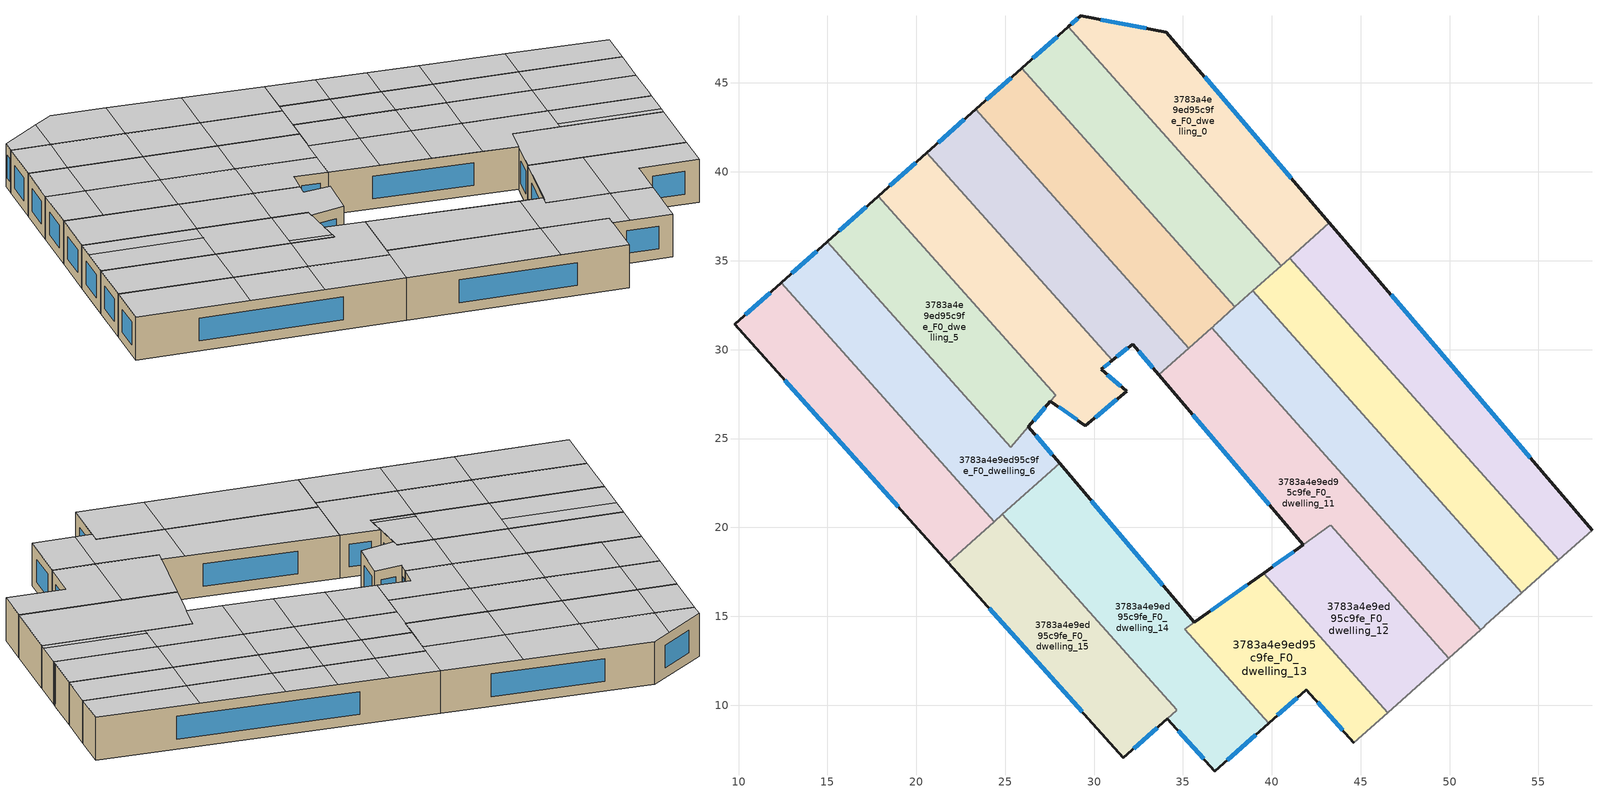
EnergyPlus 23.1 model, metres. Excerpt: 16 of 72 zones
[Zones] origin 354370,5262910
3783a4e9ed95c9fe_F0_dwelling_0
 floor ground (EU_floor_Construction): 34.07,47.86 43.23,37.13 40.53,34.72 28.54,48.16 29.25,48.79 z0
 wall outside (EU_wall_Construction): 43.23,37.13 34.07,47.86 29.25,48.79 28.54,48.16 z0:3
 wall to 3783a4e9ed95c9fe_F0_dwelling_1 (EU_wall_Construction): 28.54,48.16 40.53,34.72 z0:3
 wall to 3783a4e9ed95c9fe_F0_dwelling_8 (EU_wall_Construction): 41,35.14 43.23,37.13 z0:3
 wall to 3783a4e9ed95c9fe_F0_dwelling_9 (EU_wall_Construction): 40.53,34.72 41,35.14 z0:3
 window (EU_Window_Construction): 32.94,48.07 30.38,48.57 / 41.08,39.65 36.22,45.34 / 29.08,48.64 28.71,48.31 z0.7:2.3
 ceiling to 3783a4e9ed95c9fe_F1_dwelling_7 (EU_floor_Construction): 43.23,37.13 39.7,41.26 36.91,38.77 40.53,34.72 z3
 ceiling to 3783a4e9ed95c9fe_F1_dwelling_10 (EU_floor_Construction): 39.7,41.26 36.48,45.04 33.61,42.48 36.91,38.77 z3
 ceiling to 3783a4e9ed95c9fe_F1_dwelling_12 (EU_floor_Construction): 36.48,45.04 34.07,47.86 32.52,48.16 30.3,46.18 33.61,42.48 z3
 ceiling to 3783a4e9ed95c9fe_F1_dwelling_13 (EU_floor_Construction): 32.52,48.16 29.25,48.79 28.54,48.16 30.3,46.18 z3
3783a4e9ed95c9fe_F0_dwelling_1
 floor ground (EU_floor_Construction): 28.54,48.16 40.53,34.72 37.92,32.4 25.94,45.84 z0
 wall outside (EU_wall_Construction): 28.54,48.16 25.94,45.84 z0:3
 wall to 3783a4e9ed95c9fe_F0_dwelling_2 (EU_wall_Construction): 25.94,45.84 37.92,32.4 z0:3
 wall to 3783a4e9ed95c9fe_F0_dwelling_9 (EU_wall_Construction): 38.94,33.3 40.53,34.72 z0:3
 wall to 3783a4e9ed95c9fe_F0_dwelling_10 (EU_wall_Construction): 37.92,32.4 38.94,33.3 z0:3
 window (EU_Window_Construction): 27.93,47.61 26.55,46.38 z0.7:2.3
 ceiling to 3783a4e9ed95c9fe_F1_dwelling_12 (EU_floor_Construction): 33.61,42.48 30.3,46.18 27.7,43.86 31,40.16 z3
 ceiling to 3783a4e9ed95c9fe_F1_dwelling_13 (EU_floor_Construction): 30.3,46.18 28.54,48.16 25.94,45.84 27.7,43.86 z3
 ceiling to 3783a4e9ed95c9fe_F1_dwelling_7 (EU_floor_Construction): 40.53,34.72 36.91,38.77 34.31,36.45 37.92,32.4 z3
 ceiling to 3783a4e9ed95c9fe_F1_dwelling_10 (EU_floor_Construction): 36.91,38.77 33.61,42.48 31.01,40.16 34.31,36.45 z3
3783a4e9ed95c9fe_F0_dwelling_10
 floor ground (EU_floor_Construction): 38.94,33.3 54.07,16.33 52.01,14.49 51.94,14.42 51.75,14.25 36.62,31.23 36.69,31.3 36.8,31.4 36.88,31.46 z0
 wall to 3783a4e9ed95c9fe_F0_dwelling_9 (EU_wall_Construction): 54.07,16.33 38.94,33.3 z0:3
 wall adiabatic (EU_wall_Construction): 51.75,14.25 51.94,14.42 52.01,14.49 54.07,16.33 z0:3
 wall to 3783a4e9ed95c9fe_F0_dwelling_11 (EU_wall_Construction): 36.62,31.23 51.75,14.25 z0:3
 wall to 3783a4e9ed95c9fe_F0_dwelling_2 (EU_wall_Construction): 37.92,32.4 36.88,31.46 36.8,31.4 36.69,31.3 36.62,31.23 z0:3
 ceiling to 3783a4e9ed95c9fe_F1_dwelling_1 (EU_floor_Construction): 52.01,14.49 54.07,16.33 49.51,21.45 47.19,19.38 51.75,14.26 51.97,14.45 z3
 ceiling adiabatic (EU_roof_Construction): 49.51,21.45 45.72,25.7 43.4,23.63 47.19,19.38 z3
 ceiling to 3783a4e9ed95c9fe_F1_dwelling_6 (EU_floor_Construction): 41.19,30.78 38.94,33.3 36.85,31.44 36.8,31.4 36.69,31.3 36.62,31.24 36.62,31.23 38.87,28.71 z3
 ceiling to 3783a4e9ed95c9fe_F1_dwelling_5 (EU_floor_Construction): 43.45,28.24 41.19,30.78 38.87,28.71 41.13,26.17 z3
 ceiling to 3783a4e9ed95c9fe_F1_dwelling_4 (EU_floor_Construction): 45.72,25.7 43.45,28.24 41.13,26.17 43.4,23.63 z3
3783a4e9ed95c9fe_F0_dwelling_11
 floor ground (EU_floor_Construction): 43.3,20.12 41.76,19.02 33.64,28.58 36.62,31.23 51.75,14.25 49.96,12.65 z0
 wall outside (EU_wall_Construction): 33.64,28.58 41.76,19.02 z0:3
 wall adiabatic (EU_wall_Construction): 49.96,12.65 51.75,14.25 z0:3
 wall to 3783a4e9ed95c9fe_F0_dwelling_12 (EU_wall_Construction): 41.76,19.02 43.3,20.12 / 43.3,20.11 49.96,12.65 z0:3
 wall to 3783a4e9ed95c9fe_F0_dwelling_3 (EU_wall_Construction): 35.32,30.08 33.64,28.58 z0:3
 wall to 3783a4e9ed95c9fe_F0_dwelling_2 (EU_wall_Construction): 36.62,31.23 35.32,30.08 z0:3
 window (EU_Window_Construction): 35.54,26.33 39.85,21.26 z0.7:2.3
 ceiling to 3783a4e9ed95c9fe_F1_dwelling_3 (EU_floor_Construction): 47.19,19.38 43.4,23.63 40.41,20.96 40.24,20.81 41.76,19.02 43.3,20.12 45.39,17.77 z3
 ceiling to 3783a4e9ed95c9fe_F1_dwelling_6 (EU_floor_Construction): 38.87,28.71 36.62,31.23 33.64,28.58 35.83,26 z3
 ceiling to 3783a4e9ed95c9fe_F1_dwelling_1 (EU_floor_Construction): 51.75,14.26 47.19,19.38 45.7,18.05 50.26,12.93 z3
 ceiling to 3783a4e9ed95c9fe_F1_dwelling_5 (EU_floor_Construction): 41.13,26.17 38.87,28.71 35.83,26 38.03,23.41 z3
 ceiling to 3783a4e9ed95c9fe_F1_dwelling_0 (EU_floor_Construction): 50.26,12.93 45.7,18.05 45.39,17.77 49.96,12.65 z3
 ceiling to 3783a4e9ed95c9fe_F1_dwelling_4 (EU_floor_Construction): 43.4,23.63 41.13,26.17 38.03,23.41 40.24,20.81 40.41,20.96 z3
3783a4e9ed95c9fe_F0_dwelling_12
 floor ground (EU_floor_Construction): 43.3,20.12 49.96,12.65 46.53,9.59 39.53,17.43 z0
 wall outside (EU_wall_Construction): 41.76,19.01 39.53,17.43 z0:3
 wall adiabatic (EU_wall_Construction): 46.53,9.59 49.96,12.65 z0:3
 wall to 3783a4e9ed95c9fe_F0_dwelling_13 (EU_wall_Construction): 39.53,17.43 46.53,9.59 z0:3
 window (EU_Window_Construction): 41.23,18.64 40.06,17.8 z0.7:2.3
 ceiling adiabatic (EU_roof_Construction): 49.96,12.65 43.3,20.12 39.53,17.43 46.53,9.59 z3
3783a4e9ed95c9fe_F0_dwelling_13
 floor ground (EU_floor_Construction): 39.53,17.43 46.53,9.59 44.62,7.88 41.94,10.87 39.82,8.98 35.1,14.27 z0
 wall outside (EU_wall_Construction): 39.82,8.98 41.94,10.87 44.62,7.88 / 39.53,17.43 35.65,14.66 z0:3
 wall adiabatic (EU_wall_Construction): 44.62,7.88 46.53,9.59 z0:3
 wall to 3783a4e9ed95c9fe_F0_dwelling_14 (EU_wall_Construction): 35.65,14.66 35.1,14.27 39.82,8.98 z0:3
 window (EU_Window_Construction): 42.57,10.17 43.99,8.59 / 40.32,9.42 41.44,10.43 / 38.62,16.78 36.56,15.31 z0.7:2.3
 ceiling to 3783a4e9ed95c9fe_F1_dwelling_2 (EU_floor_Construction): 41.96,14.71 39.53,17.43 35.1,14.27 37.92,11.11 z3
 ceiling to 3783a4e9ed95c9fe_F1_dwelling_0 (EU_floor_Construction): 46.52,9.59 41.96,14.71 37.92,11.11 39.82,8.98 41.94,10.87 44.62,7.88 z3
3783a4e9ed95c9fe_F0_dwelling_14
 floor ground (EU_floor_Construction): 35.65,14.66 35.1,14.27 39.82,8.98 36.79,6.28 34.12,9.25 34.66,9.72 24.85,20.74 28.06,23.6 z0
 wall outside (EU_wall_Construction): 35.65,14.66 28.06,23.6 / 34.12,9.25 36.79,6.28 39.82,8.98 z0:3
 wall to 3783a4e9ed95c9fe_F0_dwelling_15 (EU_wall_Construction): 34.66,9.72 34.12,9.25 / 24.85,20.74 34.66,9.73 z0:3
 wall to 3783a4e9ed95c9fe_F0_dwelling_6 (EU_wall_Construction): 28.06,23.6 24.85,20.74 z0:3
 window (EU_Window_Construction): 33.86,16.76 29.84,21.5 / 37.5,6.91 39.11,8.34 / 34.75,8.55 36.16,6.97 z0.7:2.3
 ceiling to 3783a4e9ed95c9fe_F1_dwelling_2 (EU_floor_Construction): 37.92,11.11 35.1,14.27 35.65,14.66 34.65,15.83 31.63,13.13 34.66,9.72 34.12,9.25 34.88,8.4 z3
 ceiling to 3783a4e9ed95c9fe_F1_dwelling_0 (EU_floor_Construction): 39.82,8.98 37.92,11.11 34.88,8.4 36.79,6.28 z3
 ceiling to 3783a4e9ed95c9fe_F1_dwelling_8 (EU_floor_Construction): 34.65,15.83 28.06,23.6 24.85,20.74 31.63,13.13 z3
3783a4e9ed95c9fe_F0_dwelling_15
 floor ground (EU_floor_Construction): 24.85,20.74 34.66,9.73 31.65,7.04 21.8,18.02 z0
 wall outside (EU_wall_Construction): 21.8,18.02 31.65,7.04 34.12,9.24 z0:3
 wall to 3783a4e9ed95c9fe_F0_dwelling_7 (EU_wall_Construction): 24.38,20.32 21.8,18.02 z0:3
 wall to 3783a4e9ed95c9fe_F0_dwelling_6 (EU_wall_Construction): 24.85,20.74 24.38,20.32 z0:3
 window (EU_Window_Construction): 32.23,7.56 33.54,8.72 / 24.11,15.44 29.34,9.62 z0.7:2.3
 ceiling to 3783a4e9ed95c9fe_F1_dwelling_8 (EU_floor_Construction): 31.63,13.13 24.85,20.74 21.8,18.02 28.6,10.44 z3
 ceiling to 3783a4e9ed95c9fe_F1_dwelling_2 (EU_floor_Construction): 34.66,9.72 31.63,13.13 28.6,10.44 31.65,7.04 z3
3783a4e9ed95c9fe_F0_dwelling_2
 floor ground (EU_floor_Construction): 25.94,45.84 37.92,32.4 35.32,30.08 23.34,43.52 z0
 wall outside (EU_wall_Construction): 25.94,45.84 23.34,43.52 z0:3
 wall to 3783a4e9ed95c9fe_F0_dwelling_3 (EU_wall_Construction): 23.34,43.52 35.32,30.08 z0:3
 window (EU_Window_Construction): 25.33,45.29 23.95,44.06 z0.7:2.3
 ceiling to 3783a4e9ed95c9fe_F1_dwelling_7 (EU_floor_Construction): 37.92,32.4 34.31,36.45 31.71,34.13 35.32,30.08 z3
 ceiling to 3783a4e9ed95c9fe_F1_dwelling_12 (EU_floor_Construction): 31,40.16 27.7,43.86 25.1,41.54 28.4,37.84 z3
 ceiling to 3783a4e9ed95c9fe_F1_dwelling_13 (EU_floor_Construction): 27.7,43.86 25.94,45.84 23.34,43.52 25.1,41.54 z3
 ceiling to 3783a4e9ed95c9fe_F1_dwelling_10 (EU_floor_Construction): 34.31,36.45 31.01,40.16 28.4,37.84 31.71,34.13 z3
3783a4e9ed95c9fe_F0_dwelling_3
 floor ground (EU_floor_Construction): 23.34,43.52 35.32,30.08 33.64,28.58 32.16,30.31 31.02,29.39 20.6,41.08 z0
 wall outside (EU_wall_Construction): 23.34,43.52 20.6,41.08 / 31.02,29.39 32.16,30.31 33.64,28.58 z0:3
 wall to 3783a4e9ed95c9fe_F0_dwelling_4 (EU_wall_Construction): 20.6,41.08 31.02,29.39 z0:3
 window (EU_Window_Construction): 22.69,42.95 21.24,41.65 / 32.51,29.9 33.29,28.98 / 31.29,29.61 31.89,30.09 z0.7:2.3
 ceiling to 3783a4e9ed95c9fe_F1_dwelling_10 (EU_floor_Construction): 31.71,34.13 28.4,37.84 25.66,35.4 28.97,31.69 z3
 ceiling to 3783a4e9ed95c9fe_F1_dwelling_12 (EU_floor_Construction): 28.4,37.84 25.1,41.54 22.36,39.1 25.66,35.4 z3
 ceiling to 3783a4e9ed95c9fe_F1_dwelling_13 (EU_floor_Construction): 25.1,41.54 23.34,43.52 20.6,41.08 22.36,39.1 z3
 ceiling to 3783a4e9ed95c9fe_F1_dwelling_7 (EU_floor_Construction): 35.32,30.08 31.71,34.13 28.97,31.69 31.02,29.39 32.16,30.31 33.64,28.58 z3
3783a4e9ed95c9fe_F0_dwelling_4
 floor ground (EU_floor_Construction): 20.6,41.08 31.02,29.39 30.39,28.89 31.83,27.65 29.52,25.72 27.55,27.1 27.84,27.44 17.86,38.63 z0
 wall outside (EU_wall_Construction): 20.6,41.08 17.86,38.63 / 27.55,27.1 29.52,25.72 31.83,27.65 30.39,28.89 31.02,29.39 z0:3
 wall to 3783a4e9ed95c9fe_F0_dwelling_5 (EU_wall_Construction): 17.86,38.63 27.84,27.44 27.55,27.1 z0:3
 window (EU_Window_Construction): 19.96,40.5 18.5,39.21 / 30.54,29.01 30.87,29.27 / 31.5,27.94 30.73,28.6 / 30.06,26.17 31.29,27.2 / 28.01,26.78 29.05,26.04 z0.7:2.3
 ceiling to 3783a4e9ed95c9fe_F1_dwelling_13 (EU_floor_Construction): 25.64,35.37 22.33,39.08 22.36,39.1 20.6,41.08 17.86,38.63 22.93,32.95 z3
 ceiling to 3783a4e9ed95c9fe_F1_dwelling_12 (EU_floor_Construction): 25.66,35.4 22.36,39.1 22.33,39.08 25.64,35.37 z3
 ceiling to 3783a4e9ed95c9fe_F1_dwelling_7 (EU_floor_Construction): 31.83,27.65 30.39,28.89 31.02,29.39 28.97,31.69 26.23,29.25 27.84,27.44 27.55,27.1 29.52,25.72 z3
 ceiling adiabatic (EU_roof_Construction): 28.97,31.69 25.66,35.4 22.93,32.95 26.23,29.25 z3
3783a4e9ed95c9fe_F0_dwelling_5
 floor ground (EU_floor_Construction): 17.86,38.63 27.84,27.44 25.31,24.52 15,36.08 z0
 wall outside (EU_wall_Construction): 17.86,38.63 15,36.08 / 26.3,25.66 27.55,27.1 z0:3
 wall to 3783a4e9ed95c9fe_F0_dwelling_6 (EU_wall_Construction): 15,36.08 25.31,24.52 / 25.31,24.51 26.3,25.66 z0:3
 window (EU_Window_Construction): 17.19,38.04 15.67,36.68 / 26.6,26 27.26,26.76 z0.7:2.3
 ceiling to 3783a4e9ed95c9fe_F1_dwelling_9 (EU_floor_Construction): 26.23,29.25 22.93,32.95 20.06,30.4 23.36,26.7 z3
 ceiling to 3783a4e9ed95c9fe_F1_dwelling_13 (EU_floor_Construction): 22.93,32.95 17.86,38.63 16.82,37.7 21.88,32.02 z3
 ceiling adiabatic (EU_roof_Construction): 21.88,32.02 16.82,37.7 17.86,38.63 15,36.08 20.06,30.4 z3
 ceiling to 3783a4e9ed95c9fe_F1_dwelling_7 (EU_floor_Construction): 25.53,24.78 27.84,27.44 26.23,29.25 23.62,26.93 z3
 ceiling to 3783a4e9ed95c9fe_F1_dwelling_8 (EU_floor_Construction): 25.31,24.52 25.53,24.78 23.62,26.93 23.36,26.7 z3
3783a4e9ed95c9fe_F0_dwelling_6
 floor ground (EU_floor_Construction): 26.3,25.66 28.06,23.6 24.38,20.32 12.4,33.76 15,36.08 25.31,24.51 z0
 wall outside (EU_wall_Construction): 15,36.08 12.4,33.76 / 28.06,23.6 26.3,25.66 z0:3
 wall to 3783a4e9ed95c9fe_F0_dwelling_7 (EU_wall_Construction): 12.4,33.76 24.38,20.32 z0:3
 window (EU_Window_Construction): 14.39,35.54 13.01,34.31 / 27.64,24.08 26.72,25.18 z0.7:2.3
 ceiling to 3783a4e9ed95c9fe_F1_dwelling_11 (EU_floor_Construction): 20.06,30.4 15,36.08 12.4,33.76 17.46,28.08 z3
 ceiling to 3783a4e9ed95c9fe_F1_dwelling_9 (EU_floor_Construction): 23.36,26.7 20.06,30.4 17.46,28.08 20.76,24.38 z3
 ceiling to 3783a4e9ed95c9fe_F1_dwelling_8 (EU_floor_Construction): 28.06,23.6 26.3,25.66 25.31,24.51 23.36,26.7 20.76,24.38 24.38,20.32 z3
3783a4e9ed95c9fe_F0_dwelling_7
 floor ground (EU_floor_Construction): 12.4,33.76 24.38,20.32 21.8,18.02 9.77,31.42 z0
 wall outside (EU_wall_Construction): 12.4,33.76 9.77,31.42 21.8,18.02 z0:3
 window (EU_Window_Construction): 12.6,28.28 18.97,21.17 / 11.78,33.21 10.39,31.97 z0.7:2.3
 ceiling to 3783a4e9ed95c9fe_F1_dwelling_11 (EU_floor_Construction): 17.46,28.08 12.4,33.76 9.77,31.42 14.86,25.76 z3
 ceiling to 3783a4e9ed95c9fe_F1_dwelling_8 (EU_floor_Construction): 24.38,20.32 20.76,24.38 18.17,22.07 21.8,18.02 z3
 ceiling to 3783a4e9ed95c9fe_F1_dwelling_9 (EU_floor_Construction): 20.76,24.38 17.46,28.08 14.86,25.76 18.17,22.07 z3
3783a4e9ed95c9fe_F0_dwelling_8
 floor ground (EU_floor_Construction): 43.23,37.13 58.01,19.85 56.13,18.17 41,35.14 z0
 wall outside (EU_wall_Construction): 58.01,19.85 43.23,37.13 z0:3
 wall adiabatic (EU_wall_Construction): 56.13,18.17 58.01,19.85 z0:3
 wall to 3783a4e9ed95c9fe_F0_dwelling_9 (EU_wall_Construction): 41,35.14 56.13,18.17 z0:3
 window (EU_Window_Construction): 54.54,23.91 46.7,33.07 z0.7:2.3
 ceiling to 3783a4e9ed95c9fe_F1_dwelling_4 (EU_floor_Construction): 49.86,29.39 47.64,31.98 45.51,30.08 47.78,27.53 z3
 ceiling to 3783a4e9ed95c9fe_F1_dwelling_5 (EU_floor_Construction): 47.64,31.98 45.43,34.56 43.25,32.61 45.51,30.08 z3
 ceiling to 3783a4e9ed95c9fe_F1_dwelling_1 (EU_floor_Construction): 58.01,19.85 53.56,25.06 51.57,23.28 56.13,18.17 z3
 ceiling to 3783a4e9ed95c9fe_F1_dwelling_6 (EU_floor_Construction): 45.43,34.56 43.23,37.13 41,35.14 43.25,32.61 z3
 ceiling to 3783a4e9ed95c9fe_F1_dwelling_3 (EU_floor_Construction): 53.56,25.06 49.86,29.39 47.78,27.53 51.57,23.28 z3
3783a4e9ed95c9fe_F0_dwelling_9
 floor ground (EU_floor_Construction): 41,35.14 56.13,18.17 54.07,16.33 38.94,33.3 z0
 wall adiabatic (EU_wall_Construction): 54.07,16.33 56.13,18.17 z0:3
 ceiling to 3783a4e9ed95c9fe_F1_dwelling_5 (EU_floor_Construction): 45.51,30.08 43.25,32.61 41.19,30.78 43.45,28.24 z3
 ceiling to 3783a4e9ed95c9fe_F1_dwelling_1 (EU_floor_Construction): 56.13,18.17 51.57,23.28 49.51,21.45 54.07,16.33 z3
 ceiling to 3783a4e9ed95c9fe_F1_dwelling_4 (EU_floor_Construction): 47.78,27.53 45.51,30.08 43.45,28.24 45.72,25.7 z3
 ceiling to 3783a4e9ed95c9fe_F1_dwelling_3 (EU_floor_Construction): 51.57,23.28 47.78,27.53 45.72,25.7 49.51,21.45 z3
 ceiling to 3783a4e9ed95c9fe_F1_dwelling_6 (EU_floor_Construction): 43.25,32.61 41,35.14 38.94,33.3 41.19,30.78 z3
[Building]
EU S2 Campaign: North Axis=0; Terrain=City; Solar Distribution=FullExterior
[Site:Location]
Budapest.Ferenc.Liszt.Intl.AP: Latitude=47.437; Longitude=19.256; Time Zone=1; Elevation=185
[SizingPeriod:WeatherFileDays]
AnnualSizingPeriod: Begin Month=1; Begin Day of Month=1; End Month=12; End Day of Month=31; Day of Week for Start Day=Monday; Use Weather File Daylight Saving Period=No; Use Weather File Rain and Snow Indicators=No
[MATERIAL]
EU_InternalMass_Material: Roughness=MediumRough; Thickness=0.1; Conductivity=1; Density=1800; Specific Heat=900; Thermal Absorptance=0.9; Solar Absorptance=0.7; Visible Absorptance=0.7
[MATERIAL:NOMASS] Roughness=MediumRough; Thermal Absorptance=0.9; Solar Absorptance=0.7; Visible Absorptance=0.7
Name | Thermal Resistance
EU_wall_NoMass | 0.832559
EU_roof_NoMass | 1.39638
EU_floor_NoMass | 0.872794
[WINDOWMATERIAL:SIMPLEGLAZINGSYSTEM]
EU_Window_SimpleGlazing: UFactor=2.79869; Solar Heat Gain Coefficient=0.75; Visible Transmittance=0.75
[CONSTRUCTION]
EU_wall_Construction: EU_wall_NoMass
EU_roof_Construction: EU_roof_NoMass
EU_floor_Construction: EU_floor_NoMass
EU_Window_Construction: EU_Window_SimpleGlazing
EU_InternalMass_Construction: EU_InternalMass_Material
[ZONE] Type=1; Multiplier=1; Ceiling Height=autocalculate; Floor Area=autocalculate; Part of Total Floor Area=Yes
Name | Volume
3783a4e9ed95c9fe_F0_dwelling_0 | 188.269
3783a4e9ed95c9fe_F0_dwelling_1 | 188.36
3783a4e9ed95c9fe_F0_dwelling_10 | 212.2
3783a4e9ed95c9fe_F0_dwelling_11 | 230.041
3783a4e9ed95c9fe_F0_dwelling_12 | 141.5
3783a4e9ed95c9fe_F0_dwelling_13 | 141.033
3783a4e9ed95c9fe_F0_dwelling_14 | 225.244
3783a4e9ed95c9fe_F0_dwelling_15 | 179.704
3783a4e9ed95c9fe_F0_dwelling_2 | 188.283
3783a4e9ed95c9fe_F0_dwelling_3 | 188.265
3783a4e9ed95c9fe_F0_dwelling_4 | 189.615
3783a4e9ed95c9fe_F0_dwelling_5 | 175.423
3783a4e9ed95c9fe_F0_dwelling_6 | 199.825
3783a4e9ed95c9fe_F0_dwelling_7 | 188.303
3783a4e9ed95c9fe_F0_dwelling_8 | 188.307
3783a4e9ed95c9fe_F0_dwelling_9 | 188.279
[INTERNALMASS] Construction=EU_InternalMass_Construction
Name | Zone or ZoneList | Surface Area
3783a4e9ed95c9fe_F0_dwelling_0_EU_InternalMass | 3783a4e9ed95c9fe_F0_dwelling_0 | 62.7562
3783a4e9ed95c9fe_F0_dwelling_1_EU_InternalMass | 3783a4e9ed95c9fe_F0_dwelling_1 | 62.7866
3783a4e9ed95c9fe_F0_dwelling_2_EU_InternalMass | 3783a4e9ed95c9fe_F0_dwelling_2 | 62.7612
3783a4e9ed95c9fe_F0_dwelling_3_EU_InternalMass | 3783a4e9ed95c9fe_F0_dwelling_3 | 62.7548
3783a4e9ed95c9fe_F0_dwelling_4_EU_InternalMass | 3783a4e9ed95c9fe_F0_dwelling_4 | 63.2053
3783a4e9ed95c9fe_F0_dwelling_5_EU_InternalMass | 3783a4e9ed95c9fe_F0_dwelling_5 | 58.4883
3783a4e9ed95c9fe_F0_dwelling_6_EU_InternalMass | 3783a4e9ed95c9fe_F0_dwelling_6 | 66.6094
3783a4e9ed95c9fe_F0_dwelling_7_EU_InternalMass | 3783a4e9ed95c9fe_F0_dwelling_7 | 62.7678
3783a4e9ed95c9fe_F0_dwelling_8_EU_InternalMass | 3783a4e9ed95c9fe_F0_dwelling_8 | 62.7691
3783a4e9ed95c9fe_F0_dwelling_9_EU_InternalMass | 3783a4e9ed95c9fe_F0_dwelling_9 | 62.7598
3783a4e9ed95c9fe_F0_dwelling_10_EU_InternalMass | 3783a4e9ed95c9fe_F0_dwelling_10 | 70.7288
3783a4e9ed95c9fe_F0_dwelling_11_EU_InternalMass | 3783a4e9ed95c9fe_F0_dwelling_11 | 76.6858
3783a4e9ed95c9fe_F0_dwelling_12_EU_InternalMass | 3783a4e9ed95c9fe_F0_dwelling_12 | 47.1652
3783a4e9ed95c9fe_F0_dwelling_13_EU_InternalMass | 3783a4e9ed95c9fe_F0_dwelling_13 | 47.0126
3783a4e9ed95c9fe_F0_dwelling_14_EU_InternalMass | 3783a4e9ed95c9fe_F0_dwelling_14 | 75.0806
3783a4e9ed95c9fe_F0_dwelling_15_EU_InternalMass | 3783a4e9ed95c9fe_F0_dwelling_15 | 59.9097
[OTHEREQUIPMENT] Fuel Type=Electricity; Design Level Calculation Method=Watts/Area; Power per Zone Floor Area=1; Fraction Latent=0; Fraction Radiant=0; Fraction Lost=0; Carbon Dioxide Generation Rate=0; EndUse Subcategory=EU_Step8_InternalGains
Name | Zone or ZoneList or Space or SpaceList | Schedule
EU_Step8_InternalGain_3783a4e9ed95c9fe_F0_dwelling_0_f000 | 3783a4e9ed95c9fe_F0_dwelling_0 | EU_Step8_GainSchedule_3783a4e9ed95c9fe_F0_dwelling_0_f000
EU_Step8_InternalGain_3783a4e9ed95c9fe_F0_dwelling_1_f000 | 3783a4e9ed95c9fe_F0_dwelling_1 | EU_Step8_GainSchedule_3783a4e9ed95c9fe_F0_dwelling_1_f000
EU_Step8_InternalGain_3783a4e9ed95c9fe_F0_dwelling_2_f000 | 3783a4e9ed95c9fe_F0_dwelling_2 | EU_Step8_GainSchedule_3783a4e9ed95c9fe_F0_dwelling_2_f000
EU_Step8_InternalGain_3783a4e9ed95c9fe_F0_dwelling_3_f000 | 3783a4e9ed95c9fe_F0_dwelling_3 | EU_Step8_GainSchedule_3783a4e9ed95c9fe_F0_dwelling_3_f000
EU_Step8_InternalGain_3783a4e9ed95c9fe_F0_dwelling_4_f000 | 3783a4e9ed95c9fe_F0_dwelling_4 | EU_Step8_GainSchedule_3783a4e9ed95c9fe_F0_dwelling_4_f000
EU_Step8_InternalGain_3783a4e9ed95c9fe_F0_dwelling_5_f000 | 3783a4e9ed95c9fe_F0_dwelling_5 | EU_Step8_GainSchedule_3783a4e9ed95c9fe_F0_dwelling_5_f000
EU_Step8_InternalGain_3783a4e9ed95c9fe_F0_dwelling_6_f000 | 3783a4e9ed95c9fe_F0_dwelling_6 | EU_Step8_GainSchedule_3783a4e9ed95c9fe_F0_dwelling_6_f000
EU_Step8_InternalGain_3783a4e9ed95c9fe_F0_dwelling_7_f000 | 3783a4e9ed95c9fe_F0_dwelling_7 | EU_Step8_GainSchedule_3783a4e9ed95c9fe_F0_dwelling_7_f000
EU_Step8_InternalGain_3783a4e9ed95c9fe_F0_dwelling_8_f000 | 3783a4e9ed95c9fe_F0_dwelling_8 | EU_Step8_GainSchedule_3783a4e9ed95c9fe_F0_dwelling_8_f000
EU_Step8_InternalGain_3783a4e9ed95c9fe_F0_dwelling_9_f000 | 3783a4e9ed95c9fe_F0_dwelling_9 | EU_Step8_GainSchedule_3783a4e9ed95c9fe_F0_dwelling_9_f000
EU_Step8_InternalGain_3783a4e9ed95c9fe_F0_dwelling_10_f000 | 3783a4e9ed95c9fe_F0_dwelling_10 | EU_Step8_GainSchedule_3783a4e9ed95c9fe_F0_dwelling_10_f000
EU_Step8_InternalGain_3783a4e9ed95c9fe_F0_dwelling_11_f000 | 3783a4e9ed95c9fe_F0_dwelling_11 | EU_Step8_GainSchedule_3783a4e9ed95c9fe_F0_dwelling_11_f000
EU_Step8_InternalGain_3783a4e9ed95c9fe_F0_dwelling_12_f000 | 3783a4e9ed95c9fe_F0_dwelling_12 | EU_Step8_GainSchedule_3783a4e9ed95c9fe_F0_dwelling_12_f000
EU_Step8_InternalGain_3783a4e9ed95c9fe_F0_dwelling_13_f000 | 3783a4e9ed95c9fe_F0_dwelling_13 | EU_Step8_GainSchedule_3783a4e9ed95c9fe_F0_dwelling_13_f000
EU_Step8_InternalGain_3783a4e9ed95c9fe_F0_dwelling_14_f000 | 3783a4e9ed95c9fe_F0_dwelling_14 | EU_Step8_GainSchedule_3783a4e9ed95c9fe_F0_dwelling_14_f000
EU_Step8_InternalGain_3783a4e9ed95c9fe_F0_dwelling_15_f000 | 3783a4e9ed95c9fe_F0_dwelling_15 | EU_Step8_GainSchedule_3783a4e9ed95c9fe_F0_dwelling_15_f000
[ZONEVENTILATION:DESIGNFLOWRATE] Schedule=EU_AlwaysOn; Design Flow Rate Calculation Method=AirChanges/Hour; Air Changes per Hour=0.475469; Ventilation Type=Natural; Fan Pressure Rise=0; Fan Total Efficiency=1; Constant Term Coefficient=1; Temperature Term Coefficient=0; Velocity Term Coefficient=0; Velocity Squared Term Coefficient=0; Minimum Indoor Temperature=-100; Maximum Indoor Temperature=100; Delta Temperature=-100; Minimum Outdoor Temperature=-100; Maximum Outdoor Temperature=100; Maximum Wind Speed=40
Name | Zone or ZoneList or Space or SpaceList
EU_ConstantAir_3783a4e9ed95c9fe_F0_dwelling_0 | 3783a4e9ed95c9fe_F0_dwelling_0
EU_ConstantAir_3783a4e9ed95c9fe_F0_dwelling_1 | 3783a4e9ed95c9fe_F0_dwelling_1
EU_ConstantAir_3783a4e9ed95c9fe_F0_dwelling_2 | 3783a4e9ed95c9fe_F0_dwelling_2
EU_ConstantAir_3783a4e9ed95c9fe_F0_dwelling_3 | 3783a4e9ed95c9fe_F0_dwelling_3
EU_ConstantAir_3783a4e9ed95c9fe_F0_dwelling_4 | 3783a4e9ed95c9fe_F0_dwelling_4
EU_ConstantAir_3783a4e9ed95c9fe_F0_dwelling_5 | 3783a4e9ed95c9fe_F0_dwelling_5
EU_ConstantAir_3783a4e9ed95c9fe_F0_dwelling_6 | 3783a4e9ed95c9fe_F0_dwelling_6
EU_ConstantAir_3783a4e9ed95c9fe_F0_dwelling_7 | 3783a4e9ed95c9fe_F0_dwelling_7
EU_ConstantAir_3783a4e9ed95c9fe_F0_dwelling_8 | 3783a4e9ed95c9fe_F0_dwelling_8
EU_ConstantAir_3783a4e9ed95c9fe_F0_dwelling_9 | 3783a4e9ed95c9fe_F0_dwelling_9
EU_ConstantAir_3783a4e9ed95c9fe_F0_dwelling_10 | 3783a4e9ed95c9fe_F0_dwelling_10
EU_ConstantAir_3783a4e9ed95c9fe_F0_dwelling_11 | 3783a4e9ed95c9fe_F0_dwelling_11
EU_ConstantAir_3783a4e9ed95c9fe_F0_dwelling_12 | 3783a4e9ed95c9fe_F0_dwelling_12
EU_ConstantAir_3783a4e9ed95c9fe_F0_dwelling_13 | 3783a4e9ed95c9fe_F0_dwelling_13
EU_ConstantAir_3783a4e9ed95c9fe_F0_dwelling_14 | 3783a4e9ed95c9fe_F0_dwelling_14
EU_ConstantAir_3783a4e9ed95c9fe_F0_dwelling_15 | 3783a4e9ed95c9fe_F0_dwelling_15
[HVACTEMPLATE:THERMOSTAT] Constant Heating Setpoint=20; Constant Cooling Setpoint=50
EU_HeatOnly_3783a4e9ed95c9fe_F0_dwelling_0; EU_HeatOnly_3783a4e9ed95c9fe_F0_dwelling_1; EU_HeatOnly_3783a4e9ed95c9fe_F0_dwelling_2; EU_HeatOnly_3783a4e9ed95c9fe_F0_dwelling_3; EU_HeatOnly_3783a4e9ed95c9fe_F0_dwelling_4; EU_HeatOnly_3783a4e9ed95c9fe_F0_dwelling_5; EU_HeatOnly_3783a4e9ed95c9fe_F0_dwelling_6; EU_HeatOnly_3783a4e9ed95c9fe_F0_dwelling_7; EU_HeatOnly_3783a4e9ed95c9fe_F0_dwelling_8; EU_HeatOnly_3783a4e9ed95c9fe_F0_dwelling_9; EU_HeatOnly_3783a4e9ed95c9fe_F0_dwelling_10; EU_HeatOnly_3783a4e9ed95c9fe_F0_dwelling_11; EU_HeatOnly_3783a4e9ed95c9fe_F0_dwelling_12; EU_HeatOnly_3783a4e9ed95c9fe_F0_dwelling_13; EU_HeatOnly_3783a4e9ed95c9fe_F0_dwelling_14; EU_HeatOnly_3783a4e9ed95c9fe_F0_dwelling_15; EU_HeatOnly_3783a4e9ed95c9fe_F1_dwelling_0; EU_HeatOnly_3783a4e9ed95c9fe_F1_dwelling_1; EU_HeatOnly_3783a4e9ed95c9fe_F1_dwelling_2; EU_HeatOnly_3783a4e9ed95c9fe_F1_dwelling_3; EU_HeatOnly_3783a4e9ed95c9fe_F1_dwelling_4; EU_HeatOnly_3783a4e9ed95c9fe_F1_dwelling_5; EU_HeatOnly_3783a4e9ed95c9fe_F1_dwelling_6; EU_HeatOnly_3783a4e9ed95c9fe_F1_dwelling_7; EU_HeatOnly_3783a4e9ed95c9fe_F1_dwelling_8; EU_HeatOnly_3783a4e9ed95c9fe_F1_dwelling_9; EU_HeatOnly_3783a4e9ed95c9fe_F1_dwelling_10; EU_HeatOnly_3783a4e9ed95c9fe_F1_dwelling_11; EU_HeatOnly_3783a4e9ed95c9fe_F1_dwelling_12; EU_HeatOnly_3783a4e9ed95c9fe_F1_dwelling_13; EU_HeatOnly_3783a4e9ed95c9fe_F2_dwelling_0; EU_HeatOnly_3783a4e9ed95c9fe_F2_dwelling_1; EU_HeatOnly_3783a4e9ed95c9fe_F2_dwelling_2; EU_HeatOnly_3783a4e9ed95c9fe_F2_dwelling_3; EU_HeatOnly_3783a4e9ed95c9fe_F2_dwelling_4; EU_HeatOnly_3783a4e9ed95c9fe_F2_dwelling_5; EU_HeatOnly_3783a4e9ed95c9fe_F2_dwelling_6; EU_HeatOnly_3783a4e9ed95c9fe_F2_dwelling_7; EU_HeatOnly_3783a4e9ed95c9fe_F2_dwelling_8; EU_HeatOnly_3783a4e9ed95c9fe_F2_dwelling_9; EU_HeatOnly_3783a4e9ed95c9fe_F2_dwelling_10; EU_HeatOnly_3783a4e9ed95c9fe_F2_dwelling_11; EU_HeatOnly_3783a4e9ed95c9fe_F2_dwelling_12; EU_HeatOnly_3783a4e9ed95c9fe_F2_dwelling_13; EU_HeatOnly_3783a4e9ed95c9fe_F3_dwelling_0; EU_HeatOnly_3783a4e9ed95c9fe_F3_dwelling_1; EU_HeatOnly_3783a4e9ed95c9fe_F3_dwelling_2; EU_HeatOnly_3783a4e9ed95c9fe_F3_dwelling_3; EU_HeatOnly_3783a4e9ed95c9fe_F3_dwelling_4; EU_HeatOnly_3783a4e9ed95c9fe_F3_dwelling_5; EU_HeatOnly_3783a4e9ed95c9fe_F3_dwelling_6; EU_HeatOnly_3783a4e9ed95c9fe_F3_dwelling_7; EU_HeatOnly_3783a4e9ed95c9fe_F3_dwelling_8; EU_HeatOnly_3783a4e9ed95c9fe_F3_dwelling_9; EU_HeatOnly_3783a4e9ed95c9fe_F3_dwelling_10; EU_HeatOnly_3783a4e9ed95c9fe_F3_dwelling_11; EU_HeatOnly_3783a4e9ed95c9fe_F3_dwelling_12; EU_HeatOnly_3783a4e9ed95c9fe_F3_dwelling_13; EU_HeatOnly_3783a4e9ed95c9fe_F4_dwelling_0; EU_HeatOnly_3783a4e9ed95c9fe_F4_dwelling_1; EU_HeatOnly_3783a4e9ed95c9fe_F4_dwelling_2; EU_HeatOnly_3783a4e9ed95c9fe_F4_dwelling_3; EU_HeatOnly_3783a4e9ed95c9fe_F4_dwelling_4; EU_HeatOnly_3783a4e9ed95c9fe_F4_dwelling_5; EU_HeatOnly_3783a4e9ed95c9fe_F4_dwelling_6; EU_HeatOnly_3783a4e9ed95c9fe_F4_dwelling_7; EU_HeatOnly_3783a4e9ed95c9fe_F4_dwelling_8; EU_HeatOnly_3783a4e9ed95c9fe_F4_dwelling_9; EU_HeatOnly_3783a4e9ed95c9fe_F4_dwelling_10; EU_HeatOnly_3783a4e9ed95c9fe_F4_dwelling_11; EU_HeatOnly_3783a4e9ed95c9fe_F4_dwelling_12; EU_HeatOnly_3783a4e9ed95c9fe_F4_dwelling_13
[HVACTEMPLATE:ZONE:IDEALLOADSAIRSYSTEM] System Availability Schedule=EU_AlwaysOn; Maximum Heating Supply Air Temperature=50; Minimum Cooling Supply Air Temperature=13; Maximum Heating Supply Air Humidity Ratio=0.0156; Minimum Cooling Supply Air Humidity Ratio=0.0077; Heating Limit=NoLimit; Cooling Limit=NoLimit; Heating Availability Schedule=EU_AlwaysOn; Cooling Availability Schedule=EU_CoolingOff; Dehumidification Control Type=ConstantSensibleHeatRatio; Cooling Sensible Heat Ratio=0.7; Dehumidification Setpoint=60; Humidification Control Type=None; Humidification Setpoint=30; Outdoor Air Method=None; Outdoor Air Flow Rate per Person=0.00944; Outdoor Air Flow Rate per Zone Floor Area=0; Outdoor Air Flow Rate per Zone=0; Demand Controlled Ventilation Type=None; Outdoor Air Economizer Type=NoEconomizer; Heat Recovery Type=None; Sensible Heat Recovery Effectiveness=0.7; Latent Heat Recovery Effectiveness=0.65
Name | Template Thermostat
3783a4e9ed95c9fe_F0_dwelling_0 | EU_HeatOnly_3783a4e9ed95c9fe_F0_dwelling_0
3783a4e9ed95c9fe_F0_dwelling_1 | EU_HeatOnly_3783a4e9ed95c9fe_F0_dwelling_1
3783a4e9ed95c9fe_F0_dwelling_2 | EU_HeatOnly_3783a4e9ed95c9fe_F0_dwelling_2
3783a4e9ed95c9fe_F0_dwelling_3 | EU_HeatOnly_3783a4e9ed95c9fe_F0_dwelling_3
3783a4e9ed95c9fe_F0_dwelling_4 | EU_HeatOnly_3783a4e9ed95c9fe_F0_dwelling_4
3783a4e9ed95c9fe_F0_dwelling_5 | EU_HeatOnly_3783a4e9ed95c9fe_F0_dwelling_5
3783a4e9ed95c9fe_F0_dwelling_6 | EU_HeatOnly_3783a4e9ed95c9fe_F0_dwelling_6
3783a4e9ed95c9fe_F0_dwelling_7 | EU_HeatOnly_3783a4e9ed95c9fe_F0_dwelling_7
3783a4e9ed95c9fe_F0_dwelling_8 | EU_HeatOnly_3783a4e9ed95c9fe_F0_dwelling_8
3783a4e9ed95c9fe_F0_dwelling_9 | EU_HeatOnly_3783a4e9ed95c9fe_F0_dwelling_9
3783a4e9ed95c9fe_F0_dwelling_10 | EU_HeatOnly_3783a4e9ed95c9fe_F0_dwelling_10
3783a4e9ed95c9fe_F0_dwelling_11 | EU_HeatOnly_3783a4e9ed95c9fe_F0_dwelling_11
3783a4e9ed95c9fe_F0_dwelling_12 | EU_HeatOnly_3783a4e9ed95c9fe_F0_dwelling_12
3783a4e9ed95c9fe_F0_dwelling_13 | EU_HeatOnly_3783a4e9ed95c9fe_F0_dwelling_13
3783a4e9ed95c9fe_F0_dwelling_14 | EU_HeatOnly_3783a4e9ed95c9fe_F0_dwelling_14
3783a4e9ed95c9fe_F0_dwelling_15 | EU_HeatOnly_3783a4e9ed95c9fe_F0_dwelling_15
[SIZING:ZONE] Zone Cooling Design Supply Air Temperature Input Method=SupplyAirTemperature; Zone Cooling Design Supply Air Temperature=13; Zone Heating Design Supply Air Temperature Input Method=SupplyAirTemperature; Zone Heating Design Supply Air Temperature=50; Zone Cooling Design Supply Air Humidity Ratio=0.008; Zone Heating Design Supply Air Humidity Ratio=0.008; Cooling Design Air Flow Method=DesignDay; Cooling Design Air Flow Rate=0; Cooling Minimum Air Flow per Zone Floor Area=0.000762; Cooling Minimum Air Flow=0; Cooling Minimum Air Flow Fraction=0.2; Heating Design Air Flow Method=DesignDay; Heating Design Air Flow Rate=0; Heating Maximum Air Flow per Zone Floor Area=0.002032; Heating Maximum Air Flow=0.141576; Heating Maximum Air Flow Fraction=0.3; Account for Dedicated Outdoor Air System=No; Dedicated Outdoor Air System Control Strategy=NeutralSupplyAir; Dedicated Outdoor Air Low Setpoint Temperature for Design=autosize; Dedicated Outdoor Air High Setpoint Temperature for Design=autosize; Zone Load Sizing Method=Sensible Load Only No Latent Load; Zone Latent Cooling Design Supply Air Humidity Ratio Input Method=HumidityRatioDifference; Zone Cooling Design Supply Air Humidity Ratio Difference=0.005; Zone Latent Heating Design Supply Air Humidity Ratio Input Method=HumidityRatioDifference; Zone Humidification Design Supply Air Humidity Ratio Difference=0.005
3783a4e9ed95c9fe_F0_dwelling_0; 3783a4e9ed95c9fe_F0_dwelling_1; 3783a4e9ed95c9fe_F0_dwelling_2; 3783a4e9ed95c9fe_F0_dwelling_3; 3783a4e9ed95c9fe_F0_dwelling_4; 3783a4e9ed95c9fe_F0_dwelling_5; 3783a4e9ed95c9fe_F0_dwelling_6; 3783a4e9ed95c9fe_F0_dwelling_7; 3783a4e9ed95c9fe_F0_dwelling_8; 3783a4e9ed95c9fe_F0_dwelling_9; 3783a4e9ed95c9fe_F0_dwelling_10; 3783a4e9ed95c9fe_F0_dwelling_11; 3783a4e9ed95c9fe_F0_dwelling_12; 3783a4e9ed95c9fe_F0_dwelling_13; 3783a4e9ed95c9fe_F0_dwelling_14; 3783a4e9ed95c9fe_F0_dwelling_15
[SCHEDULE:CONSTANT]
Name | Hourly Value
EU_AlwaysOn | 1
EU_CoolingOff | 0
[SCHEDULE:FILE] Column Number=1; Rows to Skip at Top=0; Number of Hours of Data=8760; Column Separator=Comma; Interpolate to Timestep=No; Minutes per Item=60; Adjust Schedule for Daylight Savings=Yes
Name | File
EU_Step8_GainSchedule_3783a4e9ed95c9fe_F0_dwelling_0_f000 | ../../schedules/3783a4e9ed95c9fe/3783a4e9ed95c9fe_F0_dwelling_0_f000_gain.csv
EU_Step8_GainSchedule_3783a4e9ed95c9fe_F0_dwelling_1_f000 | ../../schedules/3783a4e9ed95c9fe/3783a4e9ed95c9fe_F0_dwelling_1_f000_gain.csv
EU_Step8_GainSchedule_3783a4e9ed95c9fe_F0_dwelling_2_f000 | ../../schedules/3783a4e9ed95c9fe/3783a4e9ed95c9fe_F0_dwelling_2_f000_gain.csv
EU_Step8_GainSchedule_3783a4e9ed95c9fe_F0_dwelling_3_f000 | ../../schedules/3783a4e9ed95c9fe/3783a4e9ed95c9fe_F0_dwelling_3_f000_gain.csv
EU_Step8_GainSchedule_3783a4e9ed95c9fe_F0_dwelling_4_f000 | ../../schedules/3783a4e9ed95c9fe/3783a4e9ed95c9fe_F0_dwelling_4_f000_gain.csv
EU_Step8_GainSchedule_3783a4e9ed95c9fe_F0_dwelling_5_f000 | ../../schedules/3783a4e9ed95c9fe/3783a4e9ed95c9fe_F0_dwelling_5_f000_gain.csv
EU_Step8_GainSchedule_3783a4e9ed95c9fe_F0_dwelling_6_f000 | ../../schedules/3783a4e9ed95c9fe/3783a4e9ed95c9fe_F0_dwelling_6_f000_gain.csv
EU_Step8_GainSchedule_3783a4e9ed95c9fe_F0_dwelling_7_f000 | ../../schedules/3783a4e9ed95c9fe/3783a4e9ed95c9fe_F0_dwelling_7_f000_gain.csv
EU_Step8_GainSchedule_3783a4e9ed95c9fe_F0_dwelling_8_f000 | ../../schedules/3783a4e9ed95c9fe/3783a4e9ed95c9fe_F0_dwelling_8_f000_gain.csv
EU_Step8_GainSchedule_3783a4e9ed95c9fe_F0_dwelling_9_f000 | ../../schedules/3783a4e9ed95c9fe/3783a4e9ed95c9fe_F0_dwelling_9_f000_gain.csv
EU_Step8_GainSchedule_3783a4e9ed95c9fe_F0_dwelling_10_f000 | ../../schedules/3783a4e9ed95c9fe/3783a4e9ed95c9fe_F0_dwelling_10_f000_gain.csv
EU_Step8_GainSchedule_3783a4e9ed95c9fe_F0_dwelling_11_f000 | ../../schedules/3783a4e9ed95c9fe/3783a4e9ed95c9fe_F0_dwelling_11_f000_gain.csv
EU_Step8_GainSchedule_3783a4e9ed95c9fe_F0_dwelling_12_f000 | ../../schedules/3783a4e9ed95c9fe/3783a4e9ed95c9fe_F0_dwelling_12_f000_gain.csv
EU_Step8_GainSchedule_3783a4e9ed95c9fe_F0_dwelling_13_f000 | ../../schedules/3783a4e9ed95c9fe/3783a4e9ed95c9fe_F0_dwelling_13_f000_gain.csv
EU_Step8_GainSchedule_3783a4e9ed95c9fe_F0_dwelling_14_f000 | ../../schedules/3783a4e9ed95c9fe/3783a4e9ed95c9fe_F0_dwelling_14_f000_gain.csv
EU_Step8_GainSchedule_3783a4e9ed95c9fe_F0_dwelling_15_f000 | ../../schedules/3783a4e9ed95c9fe/3783a4e9ed95c9fe_F0_dwelling_15_f000_gain.csv
